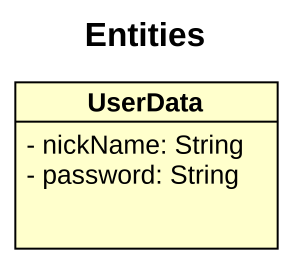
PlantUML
@startuml
title Entities
hide circle
hide empty members
skinparam classAttributeIconSize 0
class UserData {
  - nickName: String
  - password: String
}
@enduml
